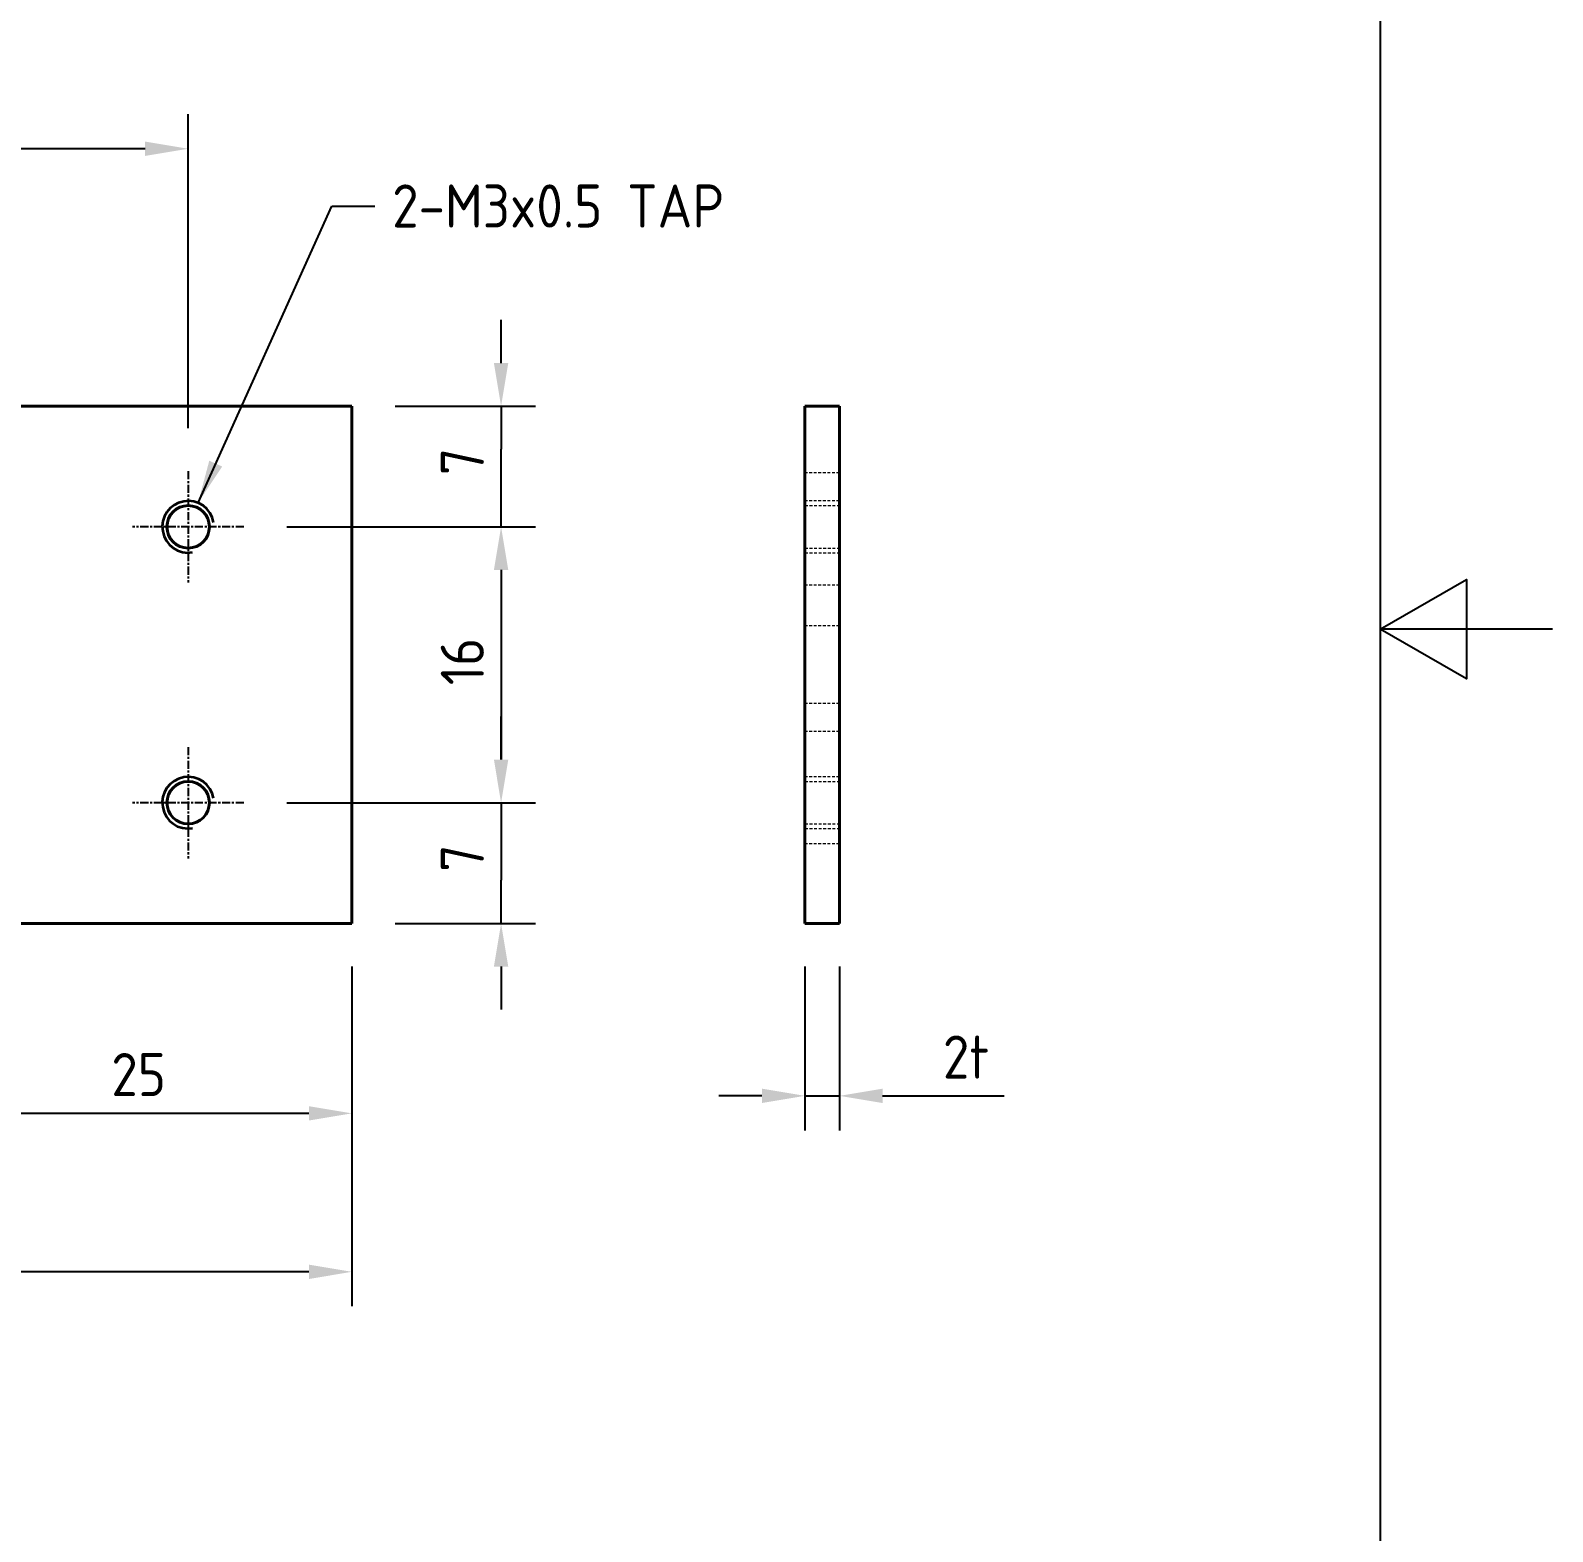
# Model space of a CAD drawing. Header units: millimetres. Extents: x 0 to 210, y 0 to 297.
# Drawn here: x 121.7 to 210, y 96.2 to 183.2 of the extents above; entities that cross this region are included whole.
import ezdxf

# ---------------------------------------------------------------- set-up
doc = ezdxf.new("R2010")
doc.units = ezdxf.units.MM
doc.linetypes.add('CHAIN', pattern=[0.7087, 0.4724, -0.0591, 0.1181, -0.0591])
doc.linetypes.add('DASHED', pattern=[0.2067, 0.1654, -0.0413])
doc.layers.get('0').update_dxf_attribs({"color": 3, "lineweight": 25, "true_color": 0x00ff00})
for name, color, linetype, lineweight, true_color in [('가려진 것(ISO)', 2, 'DASHED', 18, 0xffff00), ('가시적인 것(ISO)', 3, 'Continuous', 40, 0x00ff00), ('가시적인 좁은 것(ISO)', 3, 'Continuous', 35, 0x00ff00), ('기호(ISO)', 5, 'Continuous', 25, 0x0000ff), ('중심 표식(ISO)', 1, 'Continuous', 25, 0xff0000), ('치수(ISO)', 2, 'Continuous', 25, 0xffff00)]:
    doc.layers.add(name, color=color, linetype=linetype, lineweight=lineweight, true_color=true_color)
doc.layers.add('경계(ISO)', color=7, linetype='Continuous', lineweight=25)
doc.styles.add('치수 텍스트_PSTEK_POSCO', font='isocp.shx')
doc.dimstyles.new('치수_PSTEK_POSCO', dxfattribs={"dimtxt": 2.5, "dimasz": 2.5, "dimexe": 2, "dimexo": 2.5, "dimgap": 1, "dimtad": 1, "dimrnd": 1e-08, "dimdsep": 46, "dimtxsty": '치수 텍스트_PSTEK_POSCO', "dimcen": 0.09, "dimdle": 10, "dimclrd": 7, "dimclre": 7, "dimclrt": 2, "dimadec": 1, "dimazin": 2, "dimtfac": 1, "dimtmove": 0, "dimatfit": 3, "dimfxl": 1, "dimtolj": 1, "dimlwd": -1, "dimlwe": -1, "dimarcsym": 0})
doc.dimstyles.new('치수_PSTEK_POSCO$7', dxfattribs={"dimtxt": 2.5, "dimasz": 2.5, "dimexe": 2, "dimexo": 2.5, "dimgap": 1, "dimtad": 1, "dimrnd": 1e-08, "dimdsep": 46, "dimtxsty": '치수 텍스트_PSTEK_POSCO', "dimcen": 0.09, "dimdle": 10, "dimclrd": 7, "dimclre": 7, "dimclrt": 2, "dimadec": 1, "dimazin": 2, "dimtfac": 1, "dimtmove": 0, "dimatfit": 3, "dimfxl": 1, "dimtolj": 1, "dimlwd": -1, "dimlwe": -1, "dimarcsym": 0})

# ---------------------------------------------------------------- blocks, each defined once
blk = doc.blocks.new('경계 Default Border')
at = {"layer": '경계(ISO)', "flags": 128}
for points in [[(10, 10), (10, 287.0000076293945), (200, 287.0000076293945), (200, 10), (10, 10)], [(210, 148.5000038146973), (200, 148.5000038146973), (205, 151.3867473602295), (205, 145.6132507324219), (200, 148.5000038146973)]]:
    blk.add_lwpolyline(points, dxfattribs=at)
blk = doc.blocks.new('*D23')
at = {"layer": 'Defpoints', "color": 0, "transparency": 16777216}
for p in [(40.35208403730634, 131.4361743288051), (140.3520840373063, 131.4361743288051), (40.35208403730634, 111.2311433684667)]:
    blk.add_point(p, dxfattribs=at)
at = {"layer": '치수(ISO)', "color": 7, "transparency": 16777216}
for p, q in [((40.35208403730634, 128.9361743288051), (40.35208403730634, 109.2311433684667)), ((140.3520840373063, 128.9361743288051), (140.3520840373063, 109.2311433684667)), ((137.8520840373063, 111.2311433684667), (42.85208403730634, 111.2311433684667))]:
    blk.add_line(p, q, dxfattribs=at)
for points in [[(42.85208403730634, 111.6478100351333), (42.85208403730634, 110.8144767018), (40.35208403730634, 111.2311433684667)], [(137.8520840373063, 111.6478100351333), (137.8520840373063, 110.8144767018), (140.3520840373063, 111.2311433684667)]]:
    blk.add_solid(points, dxfattribs=at)
at = {"layer": '치수(ISO)', "color": 2, "transparency": 16777216, "insert": (88.35109978533784, 113.4811433684667), "char_height": 2.5, "attachment_point": 4, "style": '치수 텍스트_PSTEK_POSCO'}
blk.add_mtext('\\A1;100', dxfattribs=at)
blk = doc.blocks.new('*D26')
at = {"layer": 'Defpoints', "color": 0, "transparency": 16777216}
for p in [(134.0815840373063, 154.4361743288051), (134.0815840373063, 138.4361743288051), (149.0044655968735, 138.4361743288051)]:
    blk.add_point(p, dxfattribs=at)
at = {"layer": '치수(ISO)', "color": 7, "transparency": 16777216}
for p, q in [((136.5815840373063, 154.4361743288051), (151.0044655968735, 154.4361743288051)), ((149.0044655968735, 151.9361743288051), (149.0044655968735, 140.9361743288051)), ((136.5815840373063, 138.4361743288051), (151.0044655968735, 138.4361743288051))]:
    blk.add_line(p, q, dxfattribs=at)
for points in [[(148.5877989302069, 151.9361743288051), (149.4211322635402, 151.9361743288051), (149.0044655968735, 154.4361743288051)], [(148.5877989302069, 140.9361743288051), (149.4211322635402, 140.9361743288051), (149.0044655968735, 138.4361743288051)]]:
    blk.add_solid(points, dxfattribs=at)
at = {"layer": '치수(ISO)', "color": 2, "transparency": 16777216, "insert": (146.7544655968735, 145.2491664547894), "char_height": 2.5, "attachment_point": 4, "rotation": 90, "style": '치수 텍스트_PSTEK_POSCO'}
blk.add_mtext('\\A1;16', dxfattribs=at)
blk = doc.blocks.new('*D28')
at = {"layer": 'Defpoints', "color": 0, "transparency": 16777216}
for p in [(134.0815840373063, 138.4361743288051), (140.3520840373063, 131.4361743288051), (149.0044655968735, 131.4361743288051)]:
    blk.add_point(p, dxfattribs=at)
at = {"layer": '치수(ISO)', "color": 7, "transparency": 16777216}
for p, q in [((149.0044655968735, 140.9361743288051), (149.0044655968735, 143.4361743288051)), ((136.5815840373063, 138.4361743288051), (151.0044655968735, 138.4361743288051)), ((149.0044655968735, 138.4361743288051), (149.0044655968735, 135.9361743288051)), ((149.0044655968735, 135.9361743288051), (149.0044655968735, 133.9361743288051)), ((149.0044655968735, 131.4361743288051), (149.0044655968735, 133.9361743288051)), ((142.8520840373063, 131.4361743288051), (151.0044655968735, 131.4361743288051)), ((149.0044655968735, 128.9361743288051), (149.0044655968735, 126.4361743288051))]:
    blk.add_line(p, q, dxfattribs=at)
for points in [[(148.5877989302069, 140.9361743288051), (149.4211322635402, 140.9361743288051), (149.0044655968735, 138.4361743288051)], [(148.5877989302069, 128.9361743288051), (149.4211322635402, 128.9361743288051), (149.0044655968735, 131.4361743288051)]]:
    blk.add_solid(points, dxfattribs=at)
at = {"layer": '치수(ISO)', "color": 2, "transparency": 16777216, "insert": (146.7544655968735, 134.4361743288051), "char_height": 2.5, "attachment_point": 4, "rotation": 90, "style": '치수 텍스트_PSTEK_POSCO'}
blk.add_mtext('\\A1;7', dxfattribs=at)
blk = doc.blocks.new('*D29')
at = {"layer": 'Defpoints', "color": 0, "transparency": 16777216}
for p in [(140.3520840373063, 161.4361743288051), (149.0044655968735, 161.4361743288051), (134.0815840373063, 154.4361743288051)]:
    blk.add_point(p, dxfattribs=at)
at = {"layer": '치수(ISO)', "color": 7, "transparency": 16777216}
for p, q in [((149.0044655968735, 163.9361743288051), (149.0044655968735, 166.4361743288051)), ((142.8520840373063, 161.4361743288051), (151.0044655968735, 161.4361743288051)), ((149.0044655968735, 161.4361743288051), (149.0044655968735, 158.9361743288051)), ((149.0044655968735, 156.9361743288051), (149.0044655968735, 158.9361743288051)), ((149.0044655968735, 154.4361743288051), (149.0044655968735, 156.9361743288051)), ((136.5815840373063, 154.4361743288051), (151.0044655968735, 154.4361743288051)), ((149.0044655968735, 151.9361743288051), (149.0044655968735, 149.4361743288051))]:
    blk.add_line(p, q, dxfattribs=at)
for points in [[(148.5877989302069, 163.9361743288051), (149.4211322635402, 163.9361743288051), (149.0044655968735, 161.4361743288051)], [(148.5877989302069, 151.9361743288051), (149.4211322635402, 151.9361743288051), (149.0044655968735, 154.4361743288051)]]:
    blk.add_solid(points, dxfattribs=at)
at = {"layer": '치수(ISO)', "color": 2, "transparency": 16777216, "insert": (146.7544655968735, 157.4361743288051), "char_height": 2.5, "attachment_point": 4, "rotation": 90, "style": '치수 텍스트_PSTEK_POSCO'}
blk.add_mtext('\\A1;7', dxfattribs=at)
blk = doc.blocks.new('*D32')
at = {"layer": 'Defpoints', "color": 0, "transparency": 16777216}
for p in [(40.35208403730634, 176.3638566826252), (40.35208403730634, 161.4361743288052), (130.8520840373063, 157.6656743288052)]:
    blk.add_point(p, dxfattribs=at)
at = {"layer": '치수(ISO)', "color": 7, "transparency": 16777216}
for p, q in [((40.35208403730634, 163.9361743288052), (40.35208403730634, 178.3638566826252)), ((130.8520840373063, 160.1656743288052), (130.8520840373063, 178.3638566826252)), ((128.3520840373063, 176.3638566826252), (42.85208403730634, 176.3638566826252))]:
    blk.add_line(p, q, dxfattribs=at)
for points in [[(42.85208403730634, 176.7805233492918), (42.85208403730634, 175.9471900159585), (40.35208403730634, 176.3638566826252)], [(128.3520840373063, 176.7805233492918), (128.3520840373063, 175.9471900159585), (130.8520840373063, 176.3638566826252)]]:
    blk.add_solid(points, dxfattribs=at)
at = {"layer": '치수(ISO)', "color": 2, "transparency": 16777216, "insert": (82.87353064671306, 178.6138566826252), "char_height": 2.5, "attachment_point": 4, "style": '치수 텍스트_PSTEK_POSCO'}
blk.add_mtext('\\A1;90.5', dxfattribs=at)
blk = doc.blocks.new('*D33')
at = {"layer": 'Defpoints', "color": 0, "transparency": 16777216}
for p in [(115.3520840373063, 142.1861743288051), (140.3520840373063, 131.4361743288051), (115.3520840373063, 120.4206596385745)]:
    blk.add_point(p, dxfattribs=at)
at = {"layer": '치수(ISO)', "color": 7, "transparency": 16777216}
for p, q in [((115.3520840373063, 139.6861743288051), (115.3520840373063, 118.4206596385745)), ((140.3520840373063, 128.9361743288051), (140.3520840373063, 118.4206596385745)), ((137.8520840373063, 120.4206596385745), (117.8520840373063, 120.4206596385745))]:
    blk.add_line(p, q, dxfattribs=at)
for points in [[(117.8520840373063, 120.8373263052412), (117.8520840373063, 120.0039929719079), (115.3520840373063, 120.4206596385745)], [(137.8520840373063, 120.8373263052412), (137.8520840373063, 120.0039929719079), (140.3520840373063, 120.4206596385745)]]:
    blk.add_solid(points, dxfattribs=at)
at = {"layer": '치수(ISO)', "color": 2, "transparency": 16777216, "insert": (126.3935652160255, 122.6709057015667), "char_height": 2.5, "attachment_point": 4, "style": '치수 텍스트_PSTEK_POSCO'}
blk.add_mtext('\\A1;25', dxfattribs=at)
blk = doc.blocks.new('*D34')
at = {"layer": 'Defpoints', "color": 0, "transparency": 16777216}
for p in [(166.6337267705686, 131.4361743288051), (168.6337267705686, 131.4361743288051), (168.6337267705686, 121.4361743288051)]:
    blk.add_point(p, dxfattribs=at)
at = {"layer": '치수(ISO)', "color": 7, "transparency": 16777216}
for p, q in [((166.6337267705686, 128.9361743288051), (166.6337267705686, 119.4361743288051)), ((168.6337267705686, 128.9361743288051), (168.6337267705686, 119.4361743288051)), ((164.1337267705686, 121.4361743288051), (161.6337267705686, 121.4361743288051)), ((166.6337267705686, 121.4361743288051), (168.6337267705686, 121.4361743288051)), ((171.1337267705686, 121.4361743288051), (178.1972110225371, 121.4361743288051))]:
    blk.add_line(p, q, dxfattribs=at)
for points in [[(164.1337267705686, 121.8528409954718), (164.1337267705686, 121.0195076621384), (166.6337267705686, 121.4361743288051)], [(171.1337267705686, 121.8528409954718), (171.1337267705686, 121.0195076621384), (168.6337267705686, 121.4361743288051)]]:
    blk.add_solid(points, dxfattribs=at)
at = {"layer": '치수(ISO)', "color": 2, "transparency": 16777216, "insert": (174.6337267705686, 123.6864203917972), "char_height": 2.5, "attachment_point": 4, "style": '치수 텍스트_PSTEK_POSCO'}
blk.add_mtext('\\A1;2t', dxfattribs=at)

msp = doc.modelspace()

# ---------------------------------------------------------------- linework, layer by layer
at = {"layer": '가려진 것(ISO)'}
for p, q in [((168.6337267705419, 157.5598552222809), (166.6337267705419, 157.5598552222809)), ((168.6337267705658, 155.9361743288051), (166.6337267705658, 155.9361743288051)), ((166.6337267705658, 155.6656743288051), (168.6337267705658, 155.6656743288051)), ((166.6337267705658, 153.2066743288051), (168.6337267705658, 153.2066743288051)), ((166.6337267705658, 152.9361743288051), (168.6337267705658, 152.9361743288051)), ((168.6337267705419, 151.0598552222809), (166.6337267705419, 151.0598552222809)), ((168.6337267705612, 148.6861743288051), (166.6337267705612, 148.6861743288051)), ((168.6337267705612, 144.1861743288051), (166.6337267705612, 144.1861743288051)), ((168.6337267705419, 142.5598552222809), (166.6337267705419, 142.5598552222809)), ((168.6337267705658, 139.9361743288051), (166.6337267705658, 139.9361743288051)), ((166.6337267705658, 139.6656743288051), (168.6337267705658, 139.6656743288051)), ((166.6337267705658, 137.2066743288051), (168.6337267705658, 137.2066743288051)), ((166.6337267705658, 136.9361743288051), (168.6337267705658, 136.9361743288051)), ((168.6337267705419, 136.059855222281), (166.6337267705419, 136.059855222281))]:
    msp.add_line(p, q, dxfattribs=at)
at = {"layer": '가시적인 것(ISO)'}
for p, q in [((40.35208403730634, 161.4361743288052), (140.3520840373063, 161.4361743288051)), ((140.3520840373063, 131.4361743288051), (140.3520840373063, 161.4361743288051)), ((166.6337267705686, 161.4361743288051), (168.6337267705686, 161.4361743288051)), ((166.6337267705686, 131.4361743288051), (166.6337267705686, 161.4361743288051)), ((168.6337267705686, 161.4361743288051), (168.6337267705686, 131.4361743288051)), ((140.3520840373063, 131.4361743288051), (40.35208403730634, 131.4361743288051)), ((168.6337267705686, 131.4361743288051), (166.6337267705686, 131.4361743288051))]:
    msp.add_line(p, q, dxfattribs=at)
for centre in [(130.8520840373064, 154.4361743288051), (130.8520840373063, 138.4361743288051)]:
    msp.add_circle(centre, 1.2295, dxfattribs=at)
at = {"layer": '가시적인 좁은 것(ISO)'}
for centre, radius in [((130.8520840373064, 154.4361743288051), 1.5), ((130.8520840373063, 138.4361743288051), 1.499999999999999)]:
    msp.add_arc(centre, radius, 10.00000000004881, 279.9999999999978, dxfattribs=at)
at = {"layer": '중심 표식(ISO)', "linetype": 'CHAIN'}
for p, q in [((130.8520840373063, 157.6656743288051), (130.8520840373063, 151.2066743288051)), ((134.0815840373063, 154.4361743288051), (127.6225840373063, 154.4361743288051)), ((130.8520840373063, 141.6656743288051), (130.8520840373063, 135.2066743288051)), ((134.0815840373063, 138.4361743288051), (127.6225840373063, 138.4361743288051))]:
    msp.add_line(p, q, dxfattribs=at)

# ---------------------------------------------------------------- block references
msp.add_blockref('경계 Default Border', (0, 0))

# ---------------------------------------------------------------- texts
at = {"layer": '기호(ISO)', "color": 2, "true_color": 0xffff00, "insert": (142.6864113337342, 173.042257832671), "char_height": 2.5, "width": 24.41635768413542, "attachment_point": 4, "line_spacing_factor": 0.4375, "style": '치수 텍스트_PSTEK_POSCO'}
msp.add_mtext('{2-M3x0.5 TAP }', dxfattribs=at)

# ---------------------------------------------------------------- dimensions: what is measured, and where the dimension line sits
at = {"layer": '치수(ISO)', "color": 7}
for base, p1, p2, angle, override, picture, middle in [((40.35208403730634, 176.3638566826252), (130.8520840373063, 157.6656743288052), (40.35208403730634, 161.4361743288052), 180, {"dimdec": 2, "dimtp": 0, "dimtm": -0, "dimtdec": 2, "dimtofl": 0, "dimatfit": 1}, '*D32', (85.60208403730634, 176.3638566826252)), ((149.0044655968735, 161.4361743288051), (134.0815840373063, 154.4361743288051), (140.3520840373063, 161.4361743288051), 90, {"dimdec": 2, "dimtp": 0, "dimtm": -0, "dimtdec": 2, "dimtofl": 0}, '*D29', (149.0044655968735, 157.9361743288051)), ((149.0044655968735, 138.4361743288051), (134.0815840373063, 154.4361743288051), (134.0815840373063, 138.4361743288051), 90, {"dimdec": 2, "dimtp": 0, "dimtm": -0, "dimtdec": 2, "dimtofl": 0, "dimatfit": 1}, '*D26', (149.0044655968735, 146.4361743288051)), ((149.0044655968735, 131.4361743288051), (134.0815840373063, 138.4361743288051), (140.3520840373063, 131.4361743288051), 90, {"dimdec": 2, "dimtp": 0, "dimtm": -0, "dimtdec": 2, "dimtofl": 0}, '*D28', (149.0044655968735, 134.9361743288051)), ((40.35208403730634, 111.2311433684667), (140.3520840373063, 131.4361743288051), (40.35208403730634, 131.4361743288051), 180, {"dimdec": 2, "dimtp": 0, "dimtm": -0, "dimtdec": 2, "dimtofl": 0, "dimatfit": 1}, '*D23', (90.35208403730634, 111.2311433684667))]:
    dim = msp.add_linear_dim(base=base, p1=p1, p2=p2, angle=angle, dimstyle='치수_PSTEK_POSCO', override=override, dxfattribs=at)
    dim.commit()
    dim.dimension.update_dxf_attribs({"geometry": picture, "text_midpoint": middle, "dimtype": 160})
dim = msp.add_linear_dim(base=(115.3520840373063, 120.4206596385745), p1=(140.3520840373063, 131.4361743288051), p2=(115.3520840373063, 142.1861743288051), dimstyle='치수_PSTEK_POSCO', override={"dimdec": 2, "dimtp": 0, "dimtm": -0, "dimtdec": 2, "dimtofl": 0, "dimatfit": 1}, dxfattribs=at)
dim.commit()
dim.dimension.update_dxf_attribs({"geometry": '*D33', "text_midpoint": (127.8520840373063, 120.4206596385745), "dimtype": 160})
dim = msp.add_linear_dim(base=(168.6337267705686, 121.4361743288051), p1=(166.6337267705686, 131.4361743288051), p2=(168.6337267705686, 131.4361743288051), text='<>t', dimstyle='치수_PSTEK_POSCO', override={"dimdec": 2, "dimtp": 0, "dimtm": -0, "dimtdec": 2, "dimtofl": 1, "dimatfit": 1}, dxfattribs=at)
dim.commit()
dim.dimension.update_dxf_attribs({"geometry": '*D34', "text_midpoint": (175.9154688965529, 121.4361743288051), "dimtype": 160})

# ---------------------------------------------------------------- leaders
at = {"layer": '기호(ISO)', "color": 7, "annotation_type": 0, "has_hookline": 1, "hookline_direction": 0, "text_width": 20.06348425196851}
msp.add_leader([(131.4232214138797, 155.8231862599293), (139.1864113337342, 173.042257832671), (141.6864113337342, 173.042257832671)], dimstyle='치수_PSTEK_POSCO$7', override={"dimtad": 0}, dxfattribs=at)

doc.saveas('drawing.dxf')
